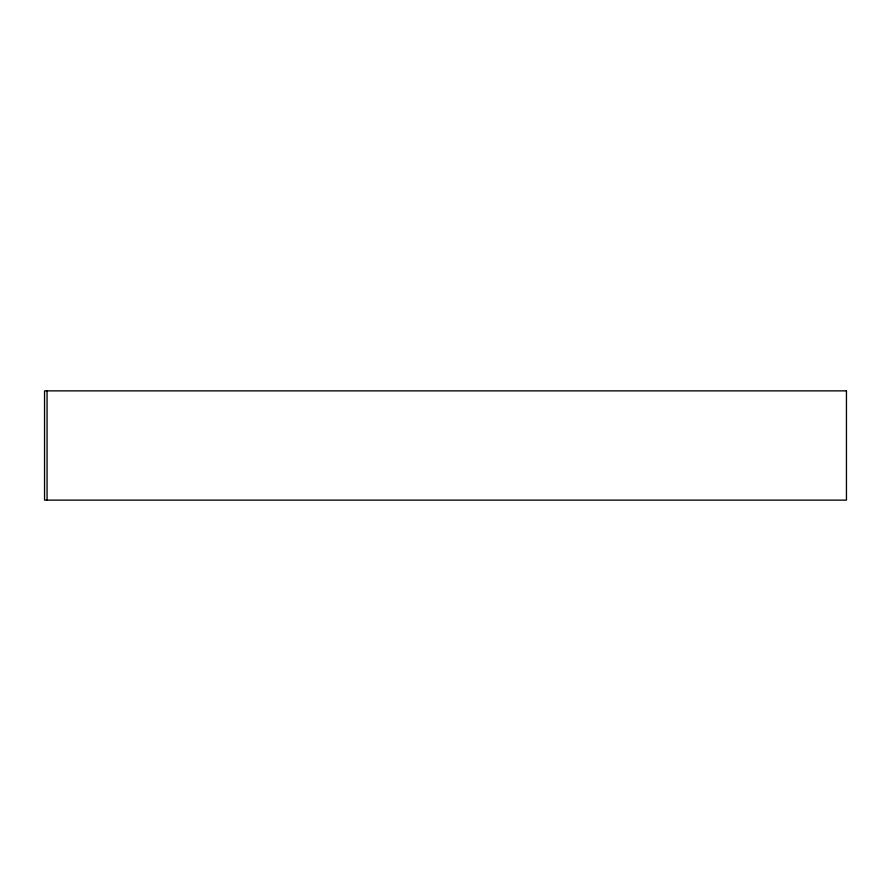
<?xml version="1.0" encoding="UTF-8"?>
<svg xmlns="http://www.w3.org/2000/svg" width="891" height="891" viewBox="0 0 891 891"><rect width="100%" height="100%" fill="white"/><g stroke="black" fill="none" stroke-linecap="round" stroke-linejoin="round"><path stroke-width="1.34" d="M47.067 390.871L47.067 500.129M846.45 390.871L44.55 390.871L44.55 500.129L846.45 500.129L846.45 390.871"/></g></svg>
